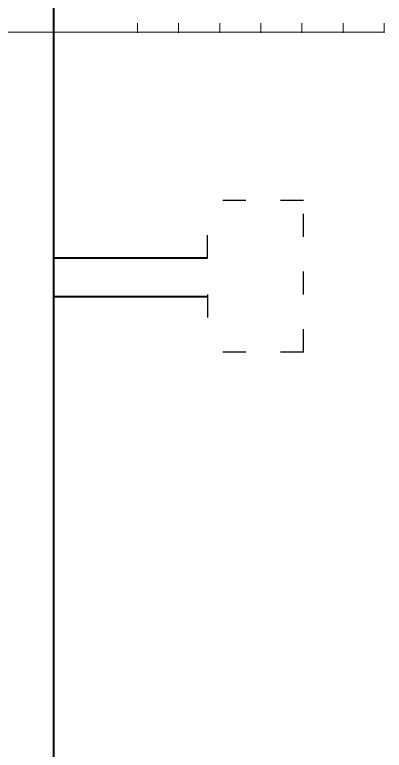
# Model space of a CAD drawing. Header units: millimetres. Extents: x 73 to 57768, y -40361 to 10065.
# Drawn here: x 3926.4 to 4118.8, y 6864.5 to 7248 of the extents above; entities that cross this region are included whole.
import ezdxf

# ---------------------------------------------------------------- set-up
doc = ezdxf.new("R2010")
doc.units = ezdxf.units.MM
doc.linetypes.add('ACAD_ISO03W100', pattern=[30, 12, -18])
doc.layers.add('cijevi', color=151, linetype='ACAD_ISO03W100', lineweight=30)
doc.layers.add('hec', color=253, linetype='Continuous', lineweight=5)
doc.layers.add('presjek', color=7, linetype='Continuous', lineweight=40, true_color=0xe37da2)

msp = doc.modelspace()

# ---------------------------------------------------------------- linework, layer by layer
at = {"layer": 'cijevi'}
for p, q in [((4076.804, 7072.134), (4076.804, 7152.134)), ((4076.804, 7151.131), (4026.804, 7151.131)), ((4026.804, 7121.131), (4026.804, 7151.131)), ((4026.804, 7102.134), (4026.804, 7072.134)), ((4076.804, 7072.134), (4026.804, 7072.134))]:
    msp.add_line(p, q, dxfattribs=at)
at = {"layer": 'hec'}
for p, q in [((3990.267, 7238.58), (3990.267, 7243.58)), ((4011.695, 7238.58), (4011.695, 7243.58)), ((4033.124, 7238.58), (4033.124, 7243.58)), ((4054.552, 7238.58), (4054.552, 7243.58)), ((4075.981, 7238.58), (4075.981, 7243.58)), ((4097.409, 7238.58), (4097.409, 7243.58)), ((4118.838, 7238.58), (4118.838, 7243.58)), ((3891.137, 7238.993), (4118.838, 7238.993))]:
    msp.add_line(p, q, dxfattribs=at)
at = {"layer": 'presjek'}
for p, q in [((3946.804, 5830.822), (3946.804, 7805.822)), ((4026.804, 7121.131), (3946.804, 7121.131)), ((3946.804, 7101.131), (4026.804, 7101.131))]:
    msp.add_line(p, q, dxfattribs=at)

doc.saveas('drawing.dxf')
